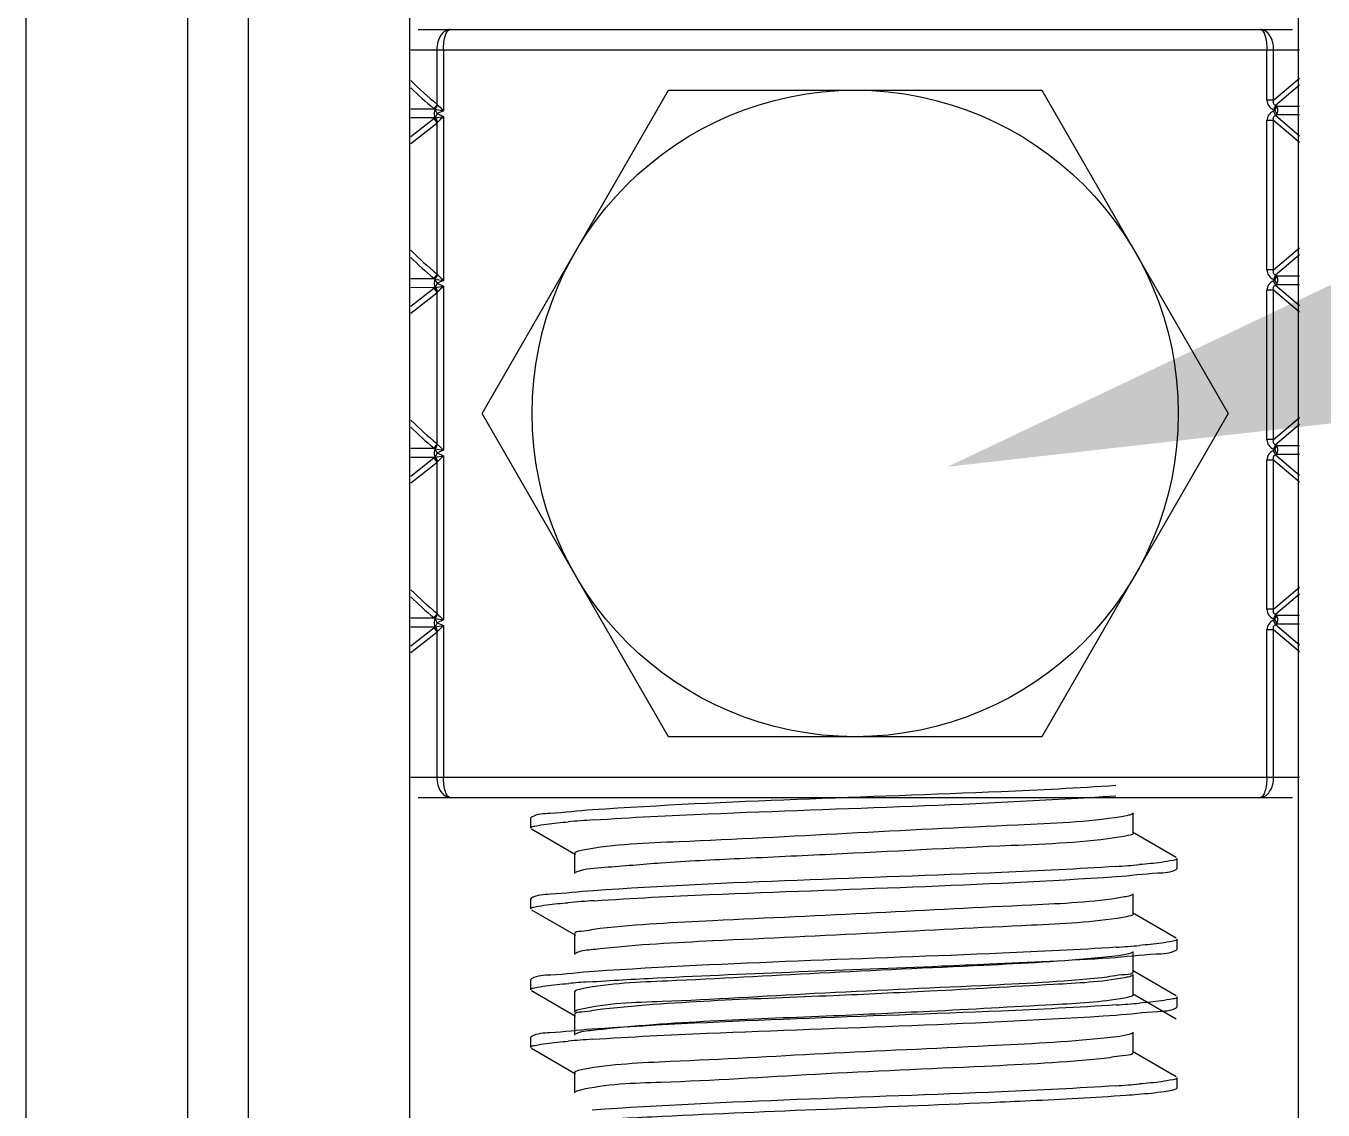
# Model space of a CAD drawing. Extents: x 4995099 to 5303443, y 4627657 to 4889583.
# Drawn here: x 5028668.5 to 5029146.4, y 4750664.2 to 4751063.4 of the extents above; entities that cross this region are included whole.
import ezdxf

# ---------------------------------------------------------------- set-up
doc = ezdxf.new("R2010")
doc.units = 0
doc.header["$LTSCALE"] = 1000
doc.header["$MEASUREMENT"] = 0
doc.layers.get('0').update_dxf_attribs({"color": 4, "linetype": 'CONTINUOUS'})

msp = doc.modelspace()

# ---------------------------------------------------------------- linework, layer by layer
at = {"linetype": 'Continuous'}
for p, q in [((5028668.47, 4754136.29), (5028668.47, 4748210.01)), ((5028728, 4754136.29), (5028728, 4748210.01)), ((5028750.33, 4754136.29), (5028750.33, 4748210.01)), ((5028809.86, 4754136.29), (5028809.86, 4748210.01)), ((5029137.28, 4754136.29), (5029137.28, 4748210.01)), ((5028812.94, 4751062.11), (5029135.15, 4751062.11)), ((5028810.33, 4751054.67), (5029137.76, 4751054.67)), ((5028819.87, 4751054.67), (5028819.87, 4751034.67)), ((5028822.34, 4751054.67), (5028822.34, 4751032.22)), ((5029125.75, 4751036.11), (5029125.75, 4751054.67)), ((5029128.22, 4751036.11), (5029128.22, 4751054.67)), ((5029128.22, 4751036.11), (5029137.76, 4751044.21)), ((5028836.56, 4750920.72), (5028905.3, 4751039.78)), ((5028905.3, 4751039.78), (5029042.79, 4751039.78)), ((5029042.79, 4751039.78), (5029111.53, 4750920.72)), ((5029137.76, 4751041.68), (5029128.91, 4751034.17)), ((5028820.07, 4751034.43), (5028819.87, 4751034.67)), ((5029128.22, 4751036.11), (5029125.75, 4751036.11)), ((5028819.08, 4751032.8), (5028810.33, 4751032.8)), ((5028819.23, 4751032.77), (5028819.08, 4751032.8)), ((5028819.27, 4751032.75), (5028822.34, 4751032.22)), ((5028819.96, 4751031.18), (5028819.28, 4751029.61)), ((5028819.28, 4751029.61), (5028822.34, 4751030.14)), ((5028822.34, 4751032.22), (5028819.96, 4751031.18)), ((5028819.96, 4751031.18), (5028822.34, 4751030.14)), ((5028820.17, 4751034.34), (5028820.07, 4751034.43)), ((5028822.34, 4751030.14), (5028822.34, 4750969.71)), ((5029128.91, 4751034.17), (5029128.17, 4751032.59)), ((5029128.69, 4751032.35), (5029128.17, 4751032.59)), ((5029128.17, 4751032.1), (5029128.69, 4751032.35)), ((5029128.91, 4751030.52), (5029128.17, 4751032.1)), ((5029128.69, 4751032.35), (5029129.43, 4751033.92)), ((5029128.69, 4751032.35), (5029129.43, 4751030.77)), ((5029129.43, 4751033.92), (5029128.91, 4751034.17)), ((5029128.91, 4751030.52), (5029129.43, 4751030.77)), ((5029128.91, 4751030.52), (5029137.76, 4751023)), ((5029129.43, 4751033.92), (5029137.76, 4751033.92)), ((5029129.43, 4751030.77), (5029137.76, 4751030.77)), ((5028819.03, 4751029.54), (5028810.33, 4751029.57)), ((5028810.33, 4751022.7), (5028818.72, 4751029.33)), ((5028810.33, 4751020.15), (5028819.87, 4751027.69)), ((5028819.03, 4751029.54), (5028819.23, 4751029.58)), ((5028819.23, 4751029.58), (5028819.28, 4751029.61)), ((5028819.87, 4751027.69), (5028820.04, 4751027.9)), ((5028819.87, 4751027.69), (5028819.87, 4750972.16)), ((5028820.04, 4751027.9), (5028820.14, 4751027.99)), ((5028820.14, 4751027.99), (5028820.2, 4751028.05)), ((5029128.22, 4751028.58), (5029125.75, 4751028.58)), ((5029125.75, 4750973.6), (5029125.75, 4751028.58)), ((5029128.22, 4750973.6), (5029128.22, 4751028.58)), ((5029137.76, 4751020.48), (5029128.22, 4751028.58)), ((5029128.22, 4750973.6), (5029137.76, 4750981.7)), ((5029137.76, 4750979.17), (5029128.91, 4750971.66)), ((5029128.22, 4750973.6), (5029125.75, 4750973.6)), ((5028819.08, 4750970.29), (5028810.33, 4750970.3)), ((5028819.23, 4750970.26), (5028819.08, 4750970.29)), ((5028819.27, 4750970.24), (5028822.34, 4750969.71)), ((5028819.96, 4750968.67), (5028819.28, 4750967.1)), ((5028819.28, 4750967.1), (5028822.34, 4750967.63)), ((5028820.07, 4750971.92), (5028819.87, 4750972.16)), ((5028822.34, 4750969.71), (5028819.96, 4750968.67)), ((5028819.96, 4750968.67), (5028822.34, 4750967.63)), ((5028820.17, 4750971.83), (5028820.07, 4750971.92)), ((5028822.34, 4750967.63), (5028822.34, 4750907.2)), ((5029128.91, 4750971.66), (5029128.17, 4750970.08)), ((5029128.69, 4750969.84), (5029128.17, 4750970.08)), ((5029128.17, 4750969.59), (5029128.69, 4750969.84)), ((5029128.91, 4750968.01), (5029128.17, 4750969.59)), ((5029128.69, 4750969.84), (5029129.43, 4750971.42)), ((5029128.69, 4750969.84), (5029129.43, 4750968.26)), ((5029129.43, 4750971.42), (5029128.91, 4750971.66)), ((5029128.91, 4750968.01), (5029129.43, 4750968.26)), ((5029128.91, 4750968.01), (5029137.76, 4750960.5)), ((5029129.43, 4750971.42), (5029137.76, 4750971.42)), ((5029129.43, 4750968.26), (5029137.76, 4750968.26)), ((5028819.03, 4750967.03), (5028810.33, 4750967.06)), ((5028810.33, 4750960.19), (5028818.72, 4750966.82)), ((5028810.33, 4750957.64), (5028819.87, 4750965.19)), ((5028819.03, 4750967.03), (5028819.23, 4750967.08)), ((5028819.23, 4750967.08), (5028819.28, 4750967.1)), ((5028819.87, 4750965.19), (5028820.04, 4750965.39)), ((5028819.87, 4750965.19), (5028819.87, 4750909.65)), ((5028820.04, 4750965.39), (5028820.14, 4750965.48)), ((5028820.14, 4750965.48), (5028820.2, 4750965.54)), ((5029128.22, 4750966.07), (5029125.75, 4750966.07)), ((5029125.75, 4750911.09), (5029125.75, 4750966.07)), ((5029128.22, 4750911.09), (5029128.22, 4750966.07)), ((5029137.76, 4750957.97), (5029128.22, 4750966.07)), ((5028905.3, 4750801.66), (5028836.56, 4750920.72)), ((5029111.53, 4750920.72), (5029042.79, 4750801.66)), ((5029128.22, 4750911.09), (5029137.76, 4750919.19)), ((5029137.76, 4750916.66), (5029128.91, 4750909.15)), ((5029128.22, 4750911.09), (5029125.75, 4750911.09)), ((5028819.08, 4750907.78), (5028810.33, 4750907.79)), ((5028819.23, 4750907.75), (5028819.08, 4750907.78)), ((5028819.27, 4750907.73), (5028822.34, 4750907.2)), ((5028819.96, 4750906.16), (5028819.28, 4750904.59)), ((5028820.07, 4750909.41), (5028819.87, 4750909.65)), ((5028822.34, 4750907.2), (5028819.96, 4750906.16)), ((5028819.96, 4750906.16), (5028822.34, 4750905.12)), ((5028820.17, 4750909.32), (5028820.07, 4750909.41)), ((5029128.91, 4750909.15), (5029128.17, 4750907.58)), ((5029128.69, 4750907.33), (5029128.17, 4750907.58)), ((5029128.17, 4750907.08), (5029128.69, 4750907.33)), ((5029128.91, 4750905.5), (5029128.17, 4750907.08)), ((5029128.69, 4750907.33), (5029129.43, 4750908.91)), ((5029128.69, 4750907.33), (5029129.43, 4750905.75)), ((5029129.43, 4750908.91), (5029128.91, 4750909.15)), ((5029128.91, 4750905.5), (5029129.43, 4750905.75)), ((5029128.91, 4750905.5), (5029137.76, 4750897.99)), ((5029129.43, 4750908.91), (5029137.76, 4750908.91)), ((5029129.43, 4750905.75), (5029137.76, 4750905.75)), ((5028819.03, 4750904.52), (5028810.33, 4750904.55)), ((5028810.33, 4750897.68), (5028818.72, 4750904.32)), ((5028810.33, 4750895.14), (5028819.87, 4750902.68)), ((5028819.03, 4750904.52), (5028819.23, 4750904.57)), ((5028819.23, 4750904.57), (5028819.28, 4750904.59)), ((5028819.28, 4750904.59), (5028822.34, 4750905.12)), ((5028819.87, 4750902.68), (5028820.04, 4750902.88)), ((5028819.87, 4750902.68), (5028819.87, 4750847.14)), ((5028820.04, 4750902.88), (5028820.14, 4750902.97)), ((5028820.14, 4750902.97), (5028820.2, 4750903.03)), ((5028822.34, 4750905.12), (5028822.34, 4750844.69)), ((5029128.22, 4750903.56), (5029125.75, 4750903.56)), ((5029125.75, 4750848.59), (5029125.75, 4750903.56)), ((5029128.22, 4750848.59), (5029128.22, 4750903.56)), ((5029137.76, 4750895.46), (5029128.22, 4750903.56)), ((5029128.22, 4750848.59), (5029137.76, 4750856.68)), ((5029137.76, 4750854.16), (5029128.91, 4750846.65)), ((5029128.22, 4750848.59), (5029125.75, 4750848.59)), ((5028819.08, 4750845.28), (5028810.33, 4750845.28)), ((5028819.23, 4750845.24), (5028819.08, 4750845.28)), ((5028819.27, 4750845.22), (5028822.34, 4750844.69)), ((5028819.96, 4750843.65), (5028819.28, 4750842.09)), ((5028820.07, 4750846.9), (5028819.87, 4750847.14)), ((5028822.34, 4750844.69), (5028819.96, 4750843.65)), ((5028819.96, 4750843.65), (5028822.34, 4750842.61)), ((5028820.17, 4750846.82), (5028820.07, 4750846.9)), ((5029128.91, 4750846.65), (5029128.17, 4750845.07)), ((5029128.69, 4750844.82), (5029128.17, 4750845.07)), ((5029128.17, 4750844.57), (5029128.69, 4750844.82)), ((5029128.91, 4750842.99), (5029128.17, 4750844.57)), ((5029128.69, 4750844.82), (5029129.43, 4750846.4)), ((5029128.69, 4750844.82), (5029129.43, 4750843.24)), ((5029129.43, 4750846.4), (5029128.91, 4750846.65)), ((5029129.43, 4750846.4), (5029137.76, 4750846.4)), ((5028819.03, 4750842.01), (5028810.33, 4750842.04)), ((5028810.33, 4750835.17), (5028818.72, 4750841.81)), ((5028810.33, 4750832.63), (5028819.87, 4750840.17)), ((5028819.03, 4750842.01), (5028819.23, 4750842.06)), ((5028819.23, 4750842.06), (5028819.28, 4750842.09)), ((5028819.28, 4750842.09), (5028822.34, 4750842.61)), ((5028819.87, 4750840.17), (5028820.04, 4750840.37)), ((5028819.87, 4750840.17), (5028819.87, 4750786.77)), ((5028820.04, 4750840.37), (5028820.14, 4750840.47)), ((5028820.14, 4750840.47), (5028820.2, 4750840.52)), ((5028822.34, 4750842.61), (5028822.34, 4750786.77)), ((5029128.22, 4750841.05), (5029125.75, 4750841.05)), ((5029125.75, 4750786.77), (5029125.75, 4750841.05)), ((5029128.22, 4750786.77), (5029128.22, 4750841.05)), ((5029137.76, 4750832.95), (5029128.22, 4750841.05)), ((5029128.91, 4750842.99), (5029129.43, 4750843.24)), ((5029128.91, 4750842.99), (5029137.76, 4750835.48)), ((5029129.43, 4750843.24), (5029137.76, 4750843.24)), ((5029042.79, 4750801.66), (5028905.3, 4750801.66)), ((5028810.33, 4750786.77), (5029137.76, 4750786.77)), ((5028812.94, 4750779.33), (5029135.15, 4750779.33)), ((5028854.79, 4750772.06), (5028854.51, 4750771.73)), ((5028854.51, 4750768.01), (5028854.51, 4750771.73)), ((5028854.51, 4750768.01), (5028854.51, 4750771.73)), ((5029076.52, 4750766.15), (5029076.52, 4750773.59)), ((5028854.79, 4750767.69), (5028870.94, 4750758.33)), ((5029092.35, 4750757.18), (5029076.2, 4750766.53)), ((5028870.62, 4750758.71), (5028870.62, 4750751.27)), ((5029092.35, 4750752.8), (5029092.64, 4750753.13)), ((5029092.64, 4750753.13), (5029092.64, 4750756.85)), ((5029092.64, 4750753.13), (5029092.64, 4750756.85)), ((5028871.46, 4750751.87), (5028870.94, 4750751.65)), ((5029076.52, 4750736.39), (5029076.52, 4750743.83)), ((5028854.79, 4750742.29), (5028854.51, 4750741.97)), ((5028854.51, 4750738.25), (5028854.51, 4750741.97)), ((5028854.51, 4750738.25), (5028854.51, 4750741.97)), ((5028854.79, 4750737.92), (5028870.94, 4750728.57)), ((5029092.35, 4750727.41), (5029076.2, 4750736.76)), ((5028870.62, 4750728.94), (5028870.62, 4750721.5)), ((5029092.64, 4750723.36), (5029092.64, 4750727.08)), ((5029092.64, 4750723.36), (5029092.64, 4750727.08)), ((5029076.52, 4750715.14), (5029076.52, 4750722.58)), ((5029092.35, 4750723.04), (5029092.64, 4750723.36)), ((5029092.35, 4750706.17), (5029076.2, 4750715.52)), ((5028854.79, 4750712.53), (5028854.51, 4750712.2)), ((5028854.51, 4750708.48), (5028854.51, 4750712.2)), ((5028854.51, 4750708.48), (5028854.51, 4750712.2)), ((5029076.52, 4750706.62), (5029076.52, 4750714.06)), ((5028854.79, 4750708.15), (5028870.94, 4750698.8)), ((5028870.62, 4750707.7), (5028870.62, 4750700.26)), ((5029092.35, 4750697.64), (5029076.2, 4750707)), ((5029092.64, 4750702.12), (5029092.64, 4750705.84)), ((5029092.64, 4750702.12), (5029092.64, 4750705.84)), ((5029092.35, 4750701.79), (5029092.64, 4750702.12)), ((5028870.62, 4750699.18), (5028870.62, 4750691.74)), ((5028854.79, 4750691.28), (5028854.51, 4750690.96)), ((5028854.51, 4750687.24), (5028854.51, 4750690.96)), ((5028854.51, 4750687.24), (5028854.51, 4750690.96)), ((5029076.52, 4750685.38), (5029076.52, 4750692.82)), ((5028854.79, 4750686.91), (5028870.94, 4750677.56)), ((5029092.35, 4750676.4), (5029076.2, 4750685.75)), ((5028870.62, 4750677.94), (5028870.62, 4750670.49)), ((5029092.64, 4750672.35), (5029092.64, 4750676.07)), ((5029092.64, 4750672.35), (5029092.64, 4750676.07)), ((5029092.35, 4750672.03), (5029092.64, 4750672.35))]:
    msp.add_line(p, q, dxfattribs=at)
msp.add_circle((5028974.05, 4750920.72), 119.06, dxfattribs=at)
for centre, radius, start, end in [((5028902.28, 4751135.23), 130.02, 224.9882, 230.6634), ((5028902.89, 4751134.03), 131.46, 225.2411, 230.1872), ((5028820.2, 4751034.83), 2.31, 230.2237, 240.9585), ((5028820.17, 4751027.5), 2.33, 119.1442, 128.3025), ((5028902.28, 4751072.72), 130.02, 224.9882, 230.6634), ((5028902.89, 4751071.52), 131.46, 225.2411, 230.1872), ((5028820.2, 4750972.32), 2.31, 230.2237, 240.9585), ((5028820.17, 4750965), 2.33, 119.1442, 128.3025), ((5028902.28, 4751010.21), 130.02, 224.9882, 230.6634), ((5028902.89, 4751009.01), 131.46, 225.2411, 230.1872), ((5028820.2, 4750909.81), 2.31, 230.2237, 240.9585), ((5028820.17, 4750902.49), 2.33, 119.1442, 128.3025), ((5028902.28, 4750947.7), 130.02, 224.9882, 230.6634), ((5028902.89, 4750946.5), 131.46, 225.2411, 230.1872), ((5028820.2, 4750847.3), 2.31, 230.2237, 240.9585), ((5028820.17, 4750839.98), 2.33, 119.1442, 128.3025), ((5028911.82, 4750252.34), 519.8, 93.7876, 94.8061), ((5029035.91, 4751265.2), 512.46, 273.8296, 274.8033), ((5028912.33, 4750216.15), 526.24, 93.7545, 94.8055), ((5029036, 4751234.24), 511.26, 273.8359, 274.8035), ((5028909.5, 4750221.95), 490.56, 93.9506, 94.8036), ((5029035.96, 4751213.57), 511.83, 273.8329, 274.8033), ((5028911.41, 4750176.75), 514.6, 93.8155, 94.8057), ((5029035.9, 4751184.56), 512.59, 273.8289, 274.8033)]:
    msp.add_arc(centre, radius, start, end, dxfattribs=at)
for points, knots in [([(5028824.73, 4751062.11), (5028824.1, 4751062.11), (5028822.71, 4751061.66), (5028821.13, 4751059.95), (5028820.1, 4751057.52), (5028819.87, 4751055.65), (5028819.87, 4751054.67)], [0, 0, 0, 0, 0.195972, 0.42512, 0.697797, 1, 1, 1, 1]), ([(5028822.34, 4751054.67), (5028822.34, 4751056.46), (5028822.61, 4751058.89), (5028823.56, 4751061.42), (5028824.38, 4751062.11), (5028824.73, 4751062.11)], [0, 0, 0, 0, 0.657525, 0.871922, 1, 1, 1, 1]), ([(5029123.36, 4751062.11), (5029123.71, 4751062.11), (5029124.53, 4751061.42), (5029125.48, 4751058.89), (5029125.75, 4751056.46), (5029125.75, 4751054.67)], [0, 0, 0, 0, 0.128078, 0.342475, 1, 1, 1, 1]), ([(5029128.22, 4751054.67), (5029128.22, 4751055.65), (5029127.99, 4751057.52), (5029126.96, 4751059.95), (5029125.38, 4751061.66), (5029123.99, 4751062.11), (5029123.36, 4751062.11)], [0, 0, 0, 0, 0.302203, 0.57488, 0.804028, 1, 1, 1, 1]), ([(5029125.75, 4751036.11), (5029125.75, 4751035.37), (5029126.25, 4751033.85), (5029127.49, 4751032.91), (5029128.17, 4751032.59)], [0, 0, 0, 0, 0.499355, 1, 1, 1, 1]), ([(5029128.91, 4751034.17), (5029128.55, 4751034.28), (5029127.97, 4751034.98), (5029128.14, 4751035.75), (5029128.22, 4751036.11)], [0, 0, 0, 0, 0.502447, 1, 1, 1, 1]), ([(5028819.26, 4751032.79), (5028819.14, 4751032.56), (5028818.8, 4751031.53), (5028818.87, 4751030.33), (5028819.23, 4751029.58)], [0, 0, 0, 0, 0.236634, 1, 1, 1, 1]), ([(5028819.96, 4751031.18), (5028819.9, 4751031.33), (5028819.66, 4751031.87), (5028819.38, 4751032.39), (5028819.26, 4751032.79)], [0, 0, 0, 0, 0.285481, 1, 1, 1, 1]), ([(5028820.17, 4751034.34), (5028820.34, 4751034.19), (5028821.08, 4751033.5), (5028821.79, 4751032.78), (5028822.34, 4751032.22)], [0, 0, 0, 0, 0.225254, 1, 1, 1, 1]), ([(5028820.2, 4751028.05), (5028820.37, 4751028.2), (5028821.1, 4751028.88), (5028821.8, 4751029.59), (5028822.34, 4751030.14)], [0, 0, 0, 0, 0.226794, 1, 1, 1, 1]), ([(5029128.17, 4751032.1), (5029127.49, 4751031.78), (5029126.25, 4751030.84), (5029125.75, 4751029.32), (5029125.75, 4751028.58)], [0, 0, 0, 0, 0.500643, 1, 1, 1, 1]), ([(5029128.22, 4751028.58), (5029128.14, 4751028.94), (5029127.97, 4751029.71), (5029128.55, 4751030.41), (5029128.91, 4751030.52)], [0, 0, 0, 0, 0.49632, 1, 1, 1, 1]), ([(5029129.43, 4751030.77), (5029129.66, 4751031.25), (5029129.82, 4751032.35), (5029129.66, 4751033.44), (5029129.43, 4751033.92)], [0, 0, 0, 0, 0.500048, 1, 1, 1, 1]), ([(5029125.75, 4750973.6), (5029125.75, 4750972.86), (5029126.25, 4750971.34), (5029127.49, 4750970.4), (5029128.17, 4750970.08)], [0, 0, 0, 0, 0.499355, 1, 1, 1, 1]), ([(5029128.91, 4750971.66), (5029128.55, 4750971.77), (5029127.97, 4750972.47), (5029128.14, 4750973.24), (5029128.22, 4750973.6)], [0, 0, 0, 0, 0.502447, 1, 1, 1, 1]), ([(5028819.26, 4750970.28), (5028819.14, 4750970.05), (5028818.8, 4750969.02), (5028818.87, 4750967.83), (5028819.23, 4750967.08)], [0, 0, 0, 0, 0.236634, 1, 1, 1, 1]), ([(5028819.96, 4750968.67), (5028819.9, 4750968.82), (5028819.66, 4750969.36), (5028819.38, 4750969.88), (5028819.26, 4750970.28)], [0, 0, 0, 0, 0.285481, 1, 1, 1, 1]), ([(5028820.17, 4750971.83), (5028820.34, 4750971.68), (5028821.08, 4750970.99), (5028821.79, 4750970.27), (5028822.34, 4750969.71)], [0, 0, 0, 0, 0.225254, 1, 1, 1, 1]), ([(5028820.2, 4750965.54), (5028820.37, 4750965.69), (5028821.1, 4750966.37), (5028821.8, 4750967.08), (5028822.34, 4750967.63)], [0, 0, 0, 0, 0.226794, 1, 1, 1, 1]), ([(5029128.17, 4750969.59), (5029127.49, 4750969.27), (5029126.25, 4750968.33), (5029125.75, 4750966.81), (5029125.75, 4750966.07)], [0, 0, 0, 0, 0.500643, 1, 1, 1, 1]), ([(5029128.22, 4750966.07), (5029128.14, 4750966.43), (5029127.97, 4750967.2), (5029128.55, 4750967.9), (5029128.91, 4750968.01)], [0, 0, 0, 0, 0.49632, 1, 1, 1, 1]), ([(5029129.43, 4750968.26), (5029129.66, 4750968.74), (5029129.82, 4750969.84), (5029129.66, 4750970.93), (5029129.43, 4750971.42)], [0, 0, 0, 0, 0.500048, 1, 1, 1, 1]), ([(5029125.75, 4750911.09), (5029125.75, 4750910.35), (5029126.25, 4750908.84), (5029127.49, 4750907.89), (5029128.17, 4750907.58)], [0, 0, 0, 0, 0.499355, 1, 1, 1, 1]), ([(5029128.91, 4750909.15), (5029128.55, 4750909.26), (5029127.97, 4750909.97), (5029128.14, 4750910.73), (5029128.22, 4750911.09)], [0, 0, 0, 0, 0.502447, 1, 1, 1, 1]), ([(5028819.26, 4750907.77), (5028819.14, 4750907.54), (5028818.8, 4750906.51), (5028818.87, 4750905.32), (5028819.23, 4750904.57)], [0, 0, 0, 0, 0.236634, 1, 1, 1, 1]), ([(5028819.96, 4750906.16), (5028819.9, 4750906.31), (5028819.66, 4750906.85), (5028819.38, 4750907.37), (5028819.26, 4750907.77)], [0, 0, 0, 0, 0.285481, 1, 1, 1, 1]), ([(5028820.17, 4750909.32), (5028820.34, 4750909.17), (5028821.08, 4750908.48), (5028821.79, 4750907.76), (5028822.34, 4750907.2)], [0, 0, 0, 0, 0.225254, 1, 1, 1, 1]), ([(5029128.17, 4750907.08), (5029127.49, 4750906.76), (5029126.25, 4750905.82), (5029125.75, 4750904.3), (5029125.75, 4750903.56)], [0, 0, 0, 0, 0.500643, 1, 1, 1, 1]), ([(5029128.22, 4750903.56), (5029128.14, 4750903.92), (5029127.97, 4750904.69), (5029128.55, 4750905.39), (5029128.91, 4750905.5)], [0, 0, 0, 0, 0.49632, 1, 1, 1, 1]), ([(5029129.43, 4750905.75), (5029129.66, 4750906.23), (5029129.82, 4750907.33), (5029129.66, 4750908.42), (5029129.43, 4750908.91)], [0, 0, 0, 0, 0.500048, 1, 1, 1, 1]), ([(5028820.2, 4750903.03), (5028820.37, 4750903.18), (5028821.1, 4750903.87), (5028821.8, 4750904.57), (5028822.34, 4750905.12)], [0, 0, 0, 0, 0.226794, 1, 1, 1, 1]), ([(5029125.75, 4750848.59), (5029125.75, 4750847.84), (5029126.25, 4750846.33), (5029127.49, 4750845.38), (5029128.17, 4750845.07)], [0, 0, 0, 0, 0.499355, 1, 1, 1, 1]), ([(5029128.91, 4750846.65), (5029128.55, 4750846.75), (5029127.97, 4750847.46), (5029128.14, 4750848.22), (5029128.22, 4750848.59)], [0, 0, 0, 0, 0.502447, 1, 1, 1, 1]), ([(5028819.26, 4750845.27), (5028819.14, 4750845.04), (5028818.8, 4750844), (5028818.87, 4750842.81), (5028819.23, 4750842.06)], [0, 0, 0, 0, 0.236634, 1, 1, 1, 1]), ([(5028819.96, 4750843.65), (5028819.9, 4750843.81), (5028819.66, 4750844.34), (5028819.38, 4750844.86), (5028819.26, 4750845.27)], [0, 0, 0, 0, 0.285481, 1, 1, 1, 1]), ([(5028820.17, 4750846.82), (5028820.34, 4750846.66), (5028821.08, 4750845.97), (5028821.79, 4750845.25), (5028822.34, 4750844.69)], [0, 0, 0, 0, 0.225254, 1, 1, 1, 1]), ([(5029128.17, 4750844.57), (5029127.49, 4750844.26), (5029126.25, 4750843.31), (5029125.75, 4750841.8), (5029125.75, 4750841.05)], [0, 0, 0, 0, 0.500643, 1, 1, 1, 1]), ([(5029129.43, 4750843.24), (5029129.66, 4750843.73), (5029129.82, 4750844.82), (5029129.66, 4750845.91), (5029129.43, 4750846.4)], [0, 0, 0, 0, 0.500048, 1, 1, 1, 1]), ([(5028820.2, 4750840.52), (5028820.37, 4750840.67), (5028821.1, 4750841.36), (5028821.8, 4750842.06), (5028822.34, 4750842.61)], [0, 0, 0, 0, 0.226794, 1, 1, 1, 1]), ([(5029128.22, 4750841.05), (5029128.14, 4750841.41), (5029127.97, 4750842.18), (5029128.55, 4750842.89), (5029128.91, 4750842.99)], [0, 0, 0, 0, 0.49632, 1, 1, 1, 1]), ([(5028819.87, 4750786.77), (5028819.87, 4750785.8), (5028820.1, 4750783.92), (5028821.13, 4750781.49), (5028822.71, 4750779.78), (5028824.1, 4750779.33), (5028824.73, 4750779.33)], [0, 0, 0, 0, 0.302203, 0.57488, 0.804028, 1, 1, 1, 1]), ([(5028824.73, 4750779.33), (5028824.38, 4750779.33), (5028823.56, 4750780.02), (5028822.61, 4750782.56), (5028822.34, 4750784.98), (5028822.34, 4750786.77)], [0, 0, 0, 0, 0.128078, 0.342475, 1, 1, 1, 1]), ([(5029125.75, 4750786.77), (5029125.75, 4750784.98), (5029125.48, 4750782.56), (5029124.53, 4750780.02), (5029123.71, 4750779.33), (5029123.36, 4750779.33)], [0, 0, 0, 0, 0.657525, 0.871922, 1, 1, 1, 1]), ([(5029123.36, 4750779.33), (5029123.99, 4750779.33), (5029125.38, 4750779.78), (5029126.96, 4750781.49), (5029127.99, 4750783.92), (5029128.22, 4750785.8), (5029128.22, 4750786.77)], [0, 0, 0, 0, 0.195972, 0.42512, 0.697797, 1, 1, 1, 1]), ([(5029070.13, 4750783.65), (5029056.05, 4750782.7), (5028991.74, 4750779.6), (5028927.34, 4750778.1), (5028877.18, 4750774.7)], [0, 0, 0, 0, 0.219101, 1, 1, 1, 1]), ([(5028877.49, 4750771), (5028891.61, 4750771.96), (5028955.82, 4750775.04), (5029020.12, 4750776.53), (5029070.13, 4750779.93)], [0, 0, 0, 0, 0.220145, 1, 1, 1, 1]), ([(5028877.18, 4750774.7), (5028872, 4750774.35), (5028864.73, 4750773.35), (5028856.81, 4750773.22), (5028854.79, 4750772.06)], [0, 0, 0, 0, 0.690488, 1, 1, 1, 1]), ([(5029072.13, 4750772.2), (5029059.51, 4750770.19), (5029025.67, 4750768.83), (5028971.34, 4750766.11), (5028917.99, 4750763.12), (5028885.32, 4750762.09), (5028873.65, 4750759.86)], [0, 0, 0, 0, 0.192752, 0.509476, 0.820909, 1, 1, 1, 1]), ([(5029076.2, 4750773.22), (5029075.75, 4750772.96), (5029074.37, 4750772.6), (5029073.01, 4750772.34), (5029072.13, 4750772.2)], [0, 0, 0, 0, 0.367273, 1, 1, 1, 1]), ([(5028854.51, 4750768.01), (5028854.51, 4750768.56), (5028857.38, 4750768.91), (5028858.83, 4750769.31), (5028860.28, 4750769.49)], [0, 0, 0, 0, 0.271407, 1, 1, 1, 1]), ([(5029072.13, 4750764.76), (5029058.71, 4750762.63), (5029022.87, 4750761.31), (5028975.97, 4750758.81), (5028932.97, 4750756.79), (5028905.1, 4750755.47), (5028885.26, 4750753.66), (5028874.71, 4750753.04), (5028871.46, 4750751.87)], [0, 0, 0, 0, 0.202669, 0.533226, 0.70113, 0.845024, 0.948509, 1, 1, 1, 1]), ([(5029076.52, 4750766.15), (5029076.52, 4750765.72), (5029074.42, 4750765.23), (5029073.24, 4750764.94), (5029072.13, 4750764.76)], [0, 0, 0, 0, 0.280154, 1, 1, 1, 1]), ([(5028873.65, 4750759.86), (5028872.89, 4750759.72), (5028872.01, 4750759.52), (5028870.62, 4750759.03), (5028870.62, 4750758.71)], [0, 0, 0, 0, 0.71086, 1, 1, 1, 1]), ([(5029070.13, 4750753.89), (5029056.1, 4750752.93), (5028991.88, 4750749.84), (5028927.59, 4750748.33), (5028877.49, 4750744.96)], [0, 0, 0, 0, 0.21884, 1, 1, 1, 1]), ([(5029070.21, 4750750.17), (5029075.33, 4750750.52), (5029082.52, 4750751.52), (5029090.35, 4750751.65), (5029092.35, 4750752.8)], [0, 0, 0, 0, 0.690253, 1, 1, 1, 1]), ([(5029092.64, 4750756.85), (5029092.64, 4750756.31), (5029089.77, 4750755.95), (5029088.33, 4750755.56), (5029086.88, 4750755.37)], [0, 0, 0, 0, 0.271495, 1, 1, 1, 1]), ([(5028877.87, 4750741.26), (5028892.02, 4750742.21), (5028956.13, 4750745.29), (5029020.32, 4750746.78), (5029070.21, 4750750.17)], [0, 0, 0, 0, 0.220917, 1, 1, 1, 1]), ([(5028877.49, 4750744.96), (5028872.23, 4750744.61), (5028864.87, 4750743.58), (5028856.84, 4750743.47), (5028854.79, 4750742.29)], [0, 0, 0, 0, 0.690736, 1, 1, 1, 1]), ([(5029076.2, 4750743.45), (5029075.81, 4750743.22), (5029074.63, 4750742.89), (5029073.45, 4750742.66), (5029072.71, 4750742.53)], [0, 0, 0, 0, 0.373528, 1, 1, 1, 1]), ([(5028854.51, 4750738.25), (5028854.51, 4750738.8), (5028857.42, 4750739.15), (5028858.89, 4750739.55), (5028860.36, 4750739.74)], [0, 0, 0, 0, 0.271179, 1, 1, 1, 1]), ([(5029072.71, 4750742.53), (5029061.6, 4750740.64), (5029031.14, 4750739.38), (5028980.83, 4750736.62), (5028927.83, 4750734.22), (5028893.9, 4750732.51), (5028880.12, 4750730.99)], [0, 0, 0, 0, 0.175288, 0.472203, 0.784406, 1, 1, 1, 1]), ([(5029072.71, 4750735.09), (5029061.6, 4750733.2), (5029031.14, 4750731.94), (5028980.83, 4750729.18), (5028927.83, 4750726.78), (5028893.9, 4750725.07), (5028880.12, 4750723.55)], [0, 0, 0, 0, 0.175288, 0.472203, 0.784406, 1, 1, 1, 1]), ([(5029076.52, 4750736.39), (5029076.52, 4750736), (5029074.73, 4750735.5), (5029073.67, 4750735.26), (5029072.71, 4750735.09)], [0, 0, 0, 0, 0.283524, 1, 1, 1, 1]), ([(5028880.12, 4750730.99), (5028877.74, 4750730.73), (5028875.47, 4750730.04), (5028870.61, 4750729.81), (5028870.62, 4750728.94)], [0, 0, 0, 0, 0.732764, 1, 1, 1, 1]), ([(5029070.21, 4750724.13), (5029056.22, 4750723.18), (5028992.11, 4750720.09), (5028927.93, 4750718.57), (5028877.87, 4750715.22)], [0, 0, 0, 0, 0.218398, 1, 1, 1, 1]), ([(5029092.64, 4750727.08), (5029092.64, 4750726.54), (5029089.78, 4750726.19), (5029088.34, 4750725.79), (5029086.9, 4750725.61)], [0, 0, 0, 0, 0.27155, 1, 1, 1, 1]), ([(5028880.12, 4750723.55), (5028878.97, 4750723.43), (5028875.93, 4750722.97), (5028872.64, 4750722.86), (5028870.94, 4750721.88)], [0, 0, 0, 0, 0.371684, 1, 1, 1, 1]), ([(5029064.88, 4750720.31), (5029050.43, 4750718.87), (5029015.73, 4750717.09), (5028962.34, 4750714.79), (5028913.08, 4750711.87), (5028883.72, 4750710.86), (5028873.39, 4750708.8)], [0, 0, 0, 0, 0.227021, 0.543037, 0.835394, 1, 1, 1, 1]), ([(5029005.79, 4750717.22), (5029011.73, 4750717.46), (5029032.42, 4750718.35), (5029053.1, 4750719.29), (5029067.84, 4750720.25)], [0, 0, 0, 0, 0.286991, 1, 1, 1, 1]), ([(5029076.2, 4750722.21), (5029075.79, 4750721.97), (5029072.03, 4750720.96), (5029068.22, 4750720.64), (5029064.88, 4750720.31)], [0, 0, 0, 0, 0.122947, 1, 1, 1, 1]), ([(5029067.84, 4750720.25), (5029073.52, 4750720.62), (5029081.47, 4750721.72), (5029090.15, 4750721.77), (5029092.35, 4750723.04)], [0, 0, 0, 0, 0.692027, 1, 1, 1, 1]), ([(5028877.87, 4750715.22), (5028872.53, 4750714.86), (5028865.04, 4750713.82), (5028856.87, 4750713.72), (5028854.79, 4750712.53)], [0, 0, 0, 0, 0.691038, 1, 1, 1, 1]), ([(5028875.7, 4750711.35), (5028884.13, 4750711.94), (5028927.48, 4750714.27), (5028970.86, 4750715.78), (5029005.79, 4750717.22)], [0, 0, 0, 0, 0.194747, 1, 1, 1, 1]), ([(5029076.52, 4750715.14), (5029076.53, 4750714.09), (5029070.52, 4750714.04), (5029067.78, 4750713.16), (5029064.88, 4750712.87)], [0, 0, 0, 0, 0.265303, 1, 1, 1, 1]), ([(5028854.51, 4750708.48), (5028854.51, 4750708.99), (5028857.18, 4750709.37), (5028858.56, 4750709.73), (5028859.91, 4750709.91)], [0, 0, 0, 0, 0.272497, 1, 1, 1, 1]), ([(5029064.88, 4750712.87), (5029050.17, 4750711.4), (5029014.89, 4750709.6), (5028960.82, 4750707.35), (5028911.64, 4750704.16), (5028882.5, 4750703.51), (5028872.64, 4750701.2)], [0, 0, 0, 0, 0.230195, 0.549984, 0.842214, 1, 1, 1, 1]), ([(5029073.25, 4750712.86), (5029064.65, 4750711.28), (5029040.58, 4750710.11), (5029016.67, 4750708.65), (5029001.43, 4750707.92)], [0, 0, 0, 0, 0.364269, 1, 1, 1, 1]), ([(5029076.2, 4750713.68), (5029075.86, 4750713.49), (5029074.87, 4750713.19), (5029073.87, 4750712.98), (5029073.25, 4750712.86)], [0, 0, 0, 0, 0.380472, 1, 1, 1, 1]), ([(5028873.39, 4750708.8), (5028872.69, 4750708.66), (5028871.87, 4750708.48), (5028870.62, 4750708), (5028870.62, 4750707.7)], [0, 0, 0, 0, 0.707546, 1, 1, 1, 1]), ([(5029001.43, 4750707.92), (5028989.61, 4750707.35), (5028949.46, 4750705.38), (5028909.22, 4750704.29), (5028881, 4750701.32)], [0, 0, 0, 0, 0.294359, 1, 1, 1, 1]), ([(5029073.25, 4750705.42), (5029064.65, 4750703.84), (5029040.58, 4750702.67), (5029016.67, 4750701.2), (5029001.43, 4750700.48)], [0, 0, 0, 0, 0.364269, 1, 1, 1, 1]), ([(5029076.52, 4750706.62), (5029076.52, 4750706.28), (5029075.01, 4750705.79), (5029074.08, 4750705.57), (5029073.25, 4750705.42)], [0, 0, 0, 0, 0.287487, 1, 1, 1, 1]), ([(5029092.64, 4750705.84), (5029092.64, 4750705.3), (5029089.78, 4750704.94), (5029088.33, 4750704.55), (5029086.89, 4750704.36)], [0, 0, 0, 0, 0.271522, 1, 1, 1, 1]), ([(5028881, 4750701.32), (5028878.41, 4750701.05), (5028875.95, 4750700.28), (5028870.62, 4750700.12), (5028870.62, 4750699.18)], [0, 0, 0, 0, 0.733679, 1, 1, 1, 1]), ([(5028872.64, 4750701.2), (5028872.29, 4750701.12), (5028871.72, 4750700.97), (5028871.16, 4750700.76), (5028870.95, 4750700.64)], [0, 0, 0, 0, 0.595252, 1, 1, 1, 1]), ([(5029070.17, 4750702.88), (5029056.07, 4750701.92), (5028991.67, 4750698.82), (5028927.19, 4750697.33), (5028876.97, 4750693.92)], [0, 0, 0, 0, 0.219186, 1, 1, 1, 1]), ([(5029001.43, 4750700.48), (5028989.61, 4750699.91), (5028949.46, 4750697.94), (5028909.22, 4750696.85), (5028881, 4750693.88)], [0, 0, 0, 0, 0.294359, 1, 1, 1, 1]), ([(5029070.13, 4750699.16), (5029075.27, 4750699.51), (5029082.48, 4750700.51), (5029090.35, 4750700.64), (5029092.35, 4750701.79)], [0, 0, 0, 0, 0.690318, 1, 1, 1, 1]), ([(5028877.17, 4750690.21), (5028891.27, 4750691.16), (5028955.59, 4750694.26), (5029019.99, 4750695.75), (5029070.13, 4750699.16)], [0, 0, 0, 0, 0.219537, 1, 1, 1, 1]), ([(5028876.97, 4750693.92), (5028871.83, 4750693.57), (5028864.64, 4750692.57), (5028856.79, 4750692.43), (5028854.79, 4750691.28)], [0, 0, 0, 0, 0.690304, 1, 1, 1, 1]), ([(5028881, 4750693.88), (5028879.74, 4750693.75), (5028876.41, 4750693.26), (5028872.79, 4750693.18), (5028870.95, 4750692.11)], [0, 0, 0, 0, 0.373733, 1, 1, 1, 1]), ([(5029065.82, 4750690.64), (5029051.62, 4750689.17), (5029017.17, 4750687.41), (5028963.85, 4750685.07), (5028914.13, 4750682.2), (5028884.33, 4750681.11), (5028873.71, 4750679.1)], [0, 0, 0, 0, 0.22252, 0.537346, 0.83163, 1, 1, 1, 1]), ([(5029076.2, 4750692.44), (5029075.82, 4750692.22), (5029072.38, 4750691.26), (5029068.88, 4750690.96), (5029065.82, 4750690.64)], [0, 0, 0, 0, 0.125114, 1, 1, 1, 1]), ([(5028854.51, 4750687.24), (5028854.51, 4750687.78), (5028857.35, 4750688.13), (5028858.79, 4750688.52), (5028860.23, 4750688.71)], [0, 0, 0, 0, 0.271566, 1, 1, 1, 1]), ([(5029065.82, 4750683.2), (5029051.16, 4750681.68), (5029015.69, 4750679.87), (5028961.17, 4750677.64), (5028911.59, 4750674.29), (5028882.18, 4750673.82), (5028872.38, 4750671.37)], [0, 0, 0, 0, 0.22805, 0.549566, 0.843677, 1, 1, 1, 1]), ([(5029076.52, 4750685.38), (5029076.53, 4750684.4), (5029071.02, 4750684.27), (5029068.49, 4750683.47), (5029065.82, 4750683.2)], [0, 0, 0, 0, 0.266019, 1, 1, 1, 1]), ([(5028873.71, 4750679.1), (5028872.93, 4750678.95), (5028872.04, 4750678.75), (5028870.62, 4750678.26), (5028870.62, 4750677.94)], [0, 0, 0, 0, 0.710787, 1, 1, 1, 1]), ([(5029092.64, 4750676.07), (5029092.64, 4750675.53), (5029089.77, 4750675.18), (5029088.32, 4750674.78), (5029086.88, 4750674.6)], [0, 0, 0, 0, 0.27149, 1, 1, 1, 1]), ([(5028872.38, 4750671.37), (5028872.09, 4750671.3), (5028871.6, 4750671.16), (5028871.13, 4750670.98), (5028870.95, 4750670.87)], [0, 0, 0, 0, 0.587983, 1, 1, 1, 1]), ([(5029070.13, 4750673.11), (5029056.05, 4750672.16), (5028991.73, 4750669.06), (5028927.33, 4750667.56), (5028877.17, 4750664.16)], [0, 0, 0, 0, 0.219112, 1, 1, 1, 1]), ([(5029087.87, 4750671.01), (5029088.84, 4750671.15), (5029090.34, 4750671.41), (5029091.88, 4750671.75), (5029092.35, 4750672.03)], [0, 0, 0, 0, 0.642632, 1, 1, 1, 1]), ([(5028873.83, 4750660.21), (5028883.49, 4750660.91), (5028933.44, 4750663.56), (5028983.44, 4750665.2), (5029023.73, 4750666.97)], [0, 0, 0, 0, 0.19365, 1, 1, 1, 1]), ([(5029023.73, 4750666.97), (5029028.65, 4750667.19), (5029045.38, 4750667.95), (5029062.12, 4750668.79), (5029073.92, 4750669.66)], [0, 0, 0, 0, 0.293781, 1, 1, 1, 1]), ([(5029073.92, 4750669.66), (5029075.35, 4750669.77), (5029080.01, 4750670.13), (5029084.66, 4750670.55), (5029087.87, 4750671.01)], [0, 0, 0, 0, 0.307477, 1, 1, 1, 1])]:
    msp.add_open_spline(points, degree=3, knots=knots, dxfattribs=at)
for points in [[(5028819.87, 4751034.67), (5028819.7, 4751034.03), (5028819.27, 4751033.42), (5028818.72, 4751033.05)], [(5028820.07, 4751034.43), (5028819.93, 4751033.81), (5028819.57, 4751033.21), (5028819.08, 4751032.8)], [(5028819.23, 4751032.77), (5028819.67, 4751033.19), (5028820.03, 4751033.75), (5028820.17, 4751034.34)], [(5028819.87, 4751027.69), (5028819.71, 4751028.34), (5028819.27, 4751028.96), (5028818.72, 4751029.33)], [(5028820.04, 4751027.9), (5028819.9, 4751028.53), (5028819.53, 4751029.14), (5028819.03, 4751029.54)], [(5028820.14, 4751027.99), (5028820.01, 4751028.59), (5028819.68, 4751029.17), (5028819.23, 4751029.58)], [(5028820.2, 4751028.05), (5028820.06, 4751028.63), (5028819.73, 4751029.2), (5028819.28, 4751029.61)], [(5028819.87, 4750972.16), (5028819.7, 4750971.52), (5028819.27, 4750970.91), (5028818.72, 4750970.54)], [(5028820.07, 4750971.92), (5028819.93, 4750971.3), (5028819.57, 4750970.7), (5028819.08, 4750970.29)], [(5028819.23, 4750970.26), (5028819.67, 4750970.68), (5028820.03, 4750971.24), (5028820.17, 4750971.83)], [(5028819.87, 4750965.19), (5028819.71, 4750965.83), (5028819.27, 4750966.45), (5028818.72, 4750966.82)], [(5028820.04, 4750965.39), (5028819.9, 4750966.02), (5028819.53, 4750966.63), (5028819.03, 4750967.03)], [(5028820.14, 4750965.48), (5028820.01, 4750966.08), (5028819.68, 4750966.67), (5028819.23, 4750967.08)], [(5028820.2, 4750965.54), (5028820.06, 4750966.12), (5028819.73, 4750966.7), (5028819.28, 4750967.1)], [(5028819.87, 4750909.65), (5028819.7, 4750909.01), (5028819.27, 4750908.4), (5028818.72, 4750908.03)], [(5028820.07, 4750909.41), (5028819.93, 4750908.79), (5028819.57, 4750908.19), (5028819.08, 4750907.78)], [(5028819.23, 4750907.75), (5028819.67, 4750908.17), (5028820.03, 4750908.73), (5028820.17, 4750909.32)], [(5028819.87, 4750902.68), (5028819.71, 4750903.32), (5028819.27, 4750903.94), (5028818.72, 4750904.32)], [(5028820.04, 4750902.88), (5028819.9, 4750903.51), (5028819.53, 4750904.12), (5028819.03, 4750904.52)], [(5028820.14, 4750902.97), (5028820.01, 4750903.57), (5028819.68, 4750904.16), (5028819.23, 4750904.57)], [(5028820.2, 4750903.03), (5028820.06, 4750903.62), (5028819.73, 4750904.19), (5028819.28, 4750904.59)], [(5028819.87, 4750847.14), (5028819.7, 4750846.5), (5028819.27, 4750845.89), (5028818.72, 4750845.52)], [(5028820.07, 4750846.9), (5028819.93, 4750846.28), (5028819.57, 4750845.68), (5028819.08, 4750845.28)], [(5028819.23, 4750845.24), (5028819.67, 4750845.66), (5028820.03, 4750846.22), (5028820.17, 4750846.82)], [(5028819.87, 4750840.17), (5028819.71, 4750840.82), (5028819.27, 4750841.43), (5028818.72, 4750841.81)], [(5028820.04, 4750840.37), (5028819.9, 4750841), (5028819.53, 4750841.61), (5028819.03, 4750842.01)], [(5028820.14, 4750840.47), (5028820.01, 4750841.06), (5028819.68, 4750841.65), (5028819.23, 4750842.06)], [(5028820.2, 4750840.52), (5028820.06, 4750841.11), (5028819.73, 4750841.68), (5028819.28, 4750842.09)], [(5028860.28, 4750769.49), (5028862.94, 4750769.84), (5028865.6, 4750770.08), (5028868.27, 4750770.31)], [(5029086.88, 4750755.37), (5029084.2, 4750755.02), (5029081.51, 4750754.77), (5029078.82, 4750754.54)], [(5028860.36, 4750739.74), (5028862.98, 4750740.07), (5028865.61, 4750740.32), (5028868.25, 4750740.54)], [(5029086.9, 4750725.61), (5029084.22, 4750725.26), (5029081.52, 4750725.01), (5029078.81, 4750724.78)], [(5028859.91, 4750709.91), (5028862.74, 4750710.29), (5028865.58, 4750710.55), (5028868.41, 4750710.79)], [(5029086.89, 4750704.36), (5029084.21, 4750704.02), (5029081.51, 4750703.77), (5029078.82, 4750703.54)], [(5028860.23, 4750688.71), (5028862.91, 4750689.06), (5028865.6, 4750689.31), (5028868.3, 4750689.54)], [(5029086.88, 4750674.6), (5029084.2, 4750674.25), (5029081.51, 4750674), (5029078.82, 4750673.77)]]:
    msp.add_open_spline(points, degree=3, dxfattribs=at)
msp.add_solid([(5029209.54, 4750923.86), (5029008.07, 4750901.08), (5029191.27, 4750987.97)])

doc.saveas('drawing.dxf')
